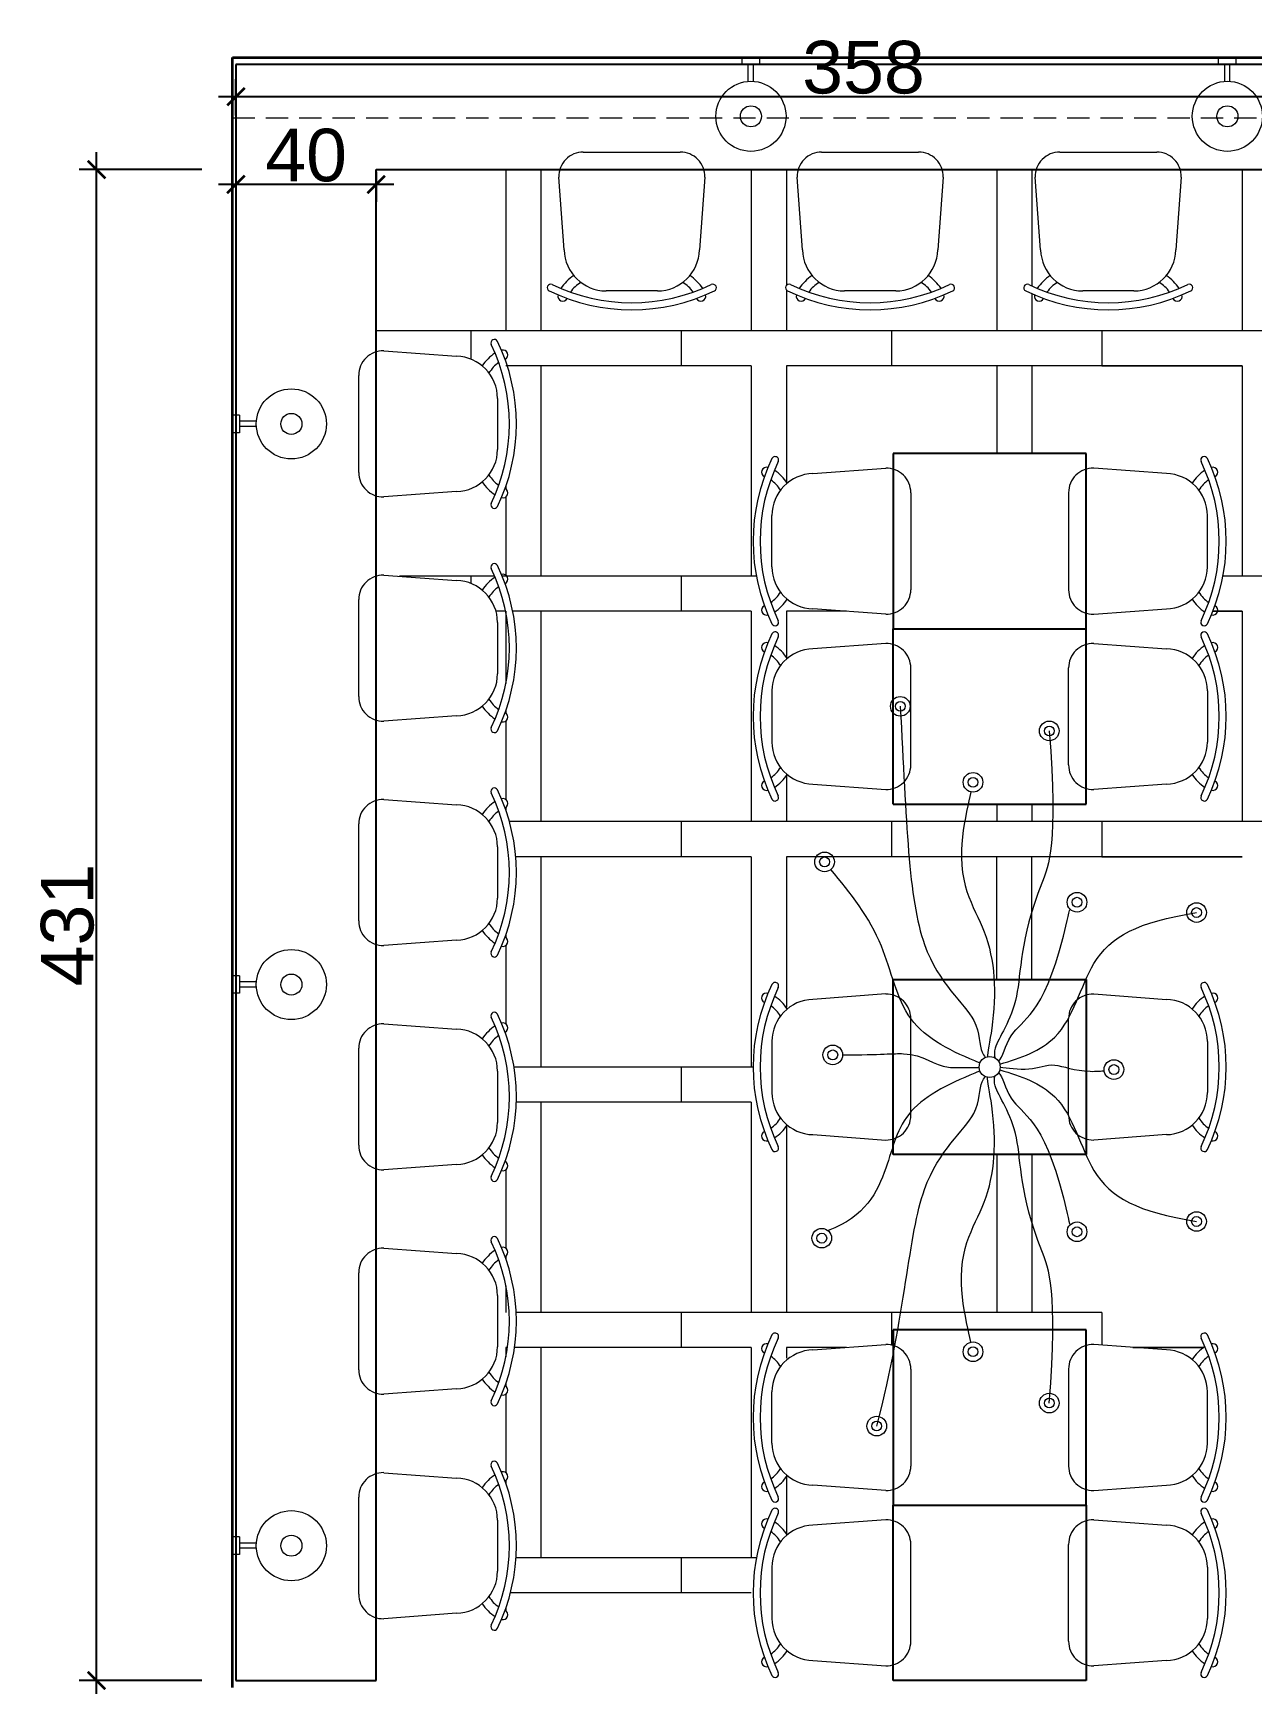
# Model space of a CAD drawing. Header units: millimetres. Extents: x -937 to 10425, y -275 to 2422.
# Drawn here: x 4257.6 to 4605.3, y 750.3 to 1221.2 of the extents above; entities that cross this region are included whole.
import ezdxf

# ---------------------------------------------------------------- set-up
doc = ezdxf.new("R2010")
doc.units = ezdxf.units.MM
doc.header["$PDMODE"] = 35
doc.linetypes.add('HIDDEN', pattern=[9.525, 6.35, -3.175])
for name, color, linetype, lineweight in [('Sebe - Aydınlatma', 240, 'Continuous', 18), ('Sebe - Duvar', 5, 'Continuous', 35), ('Sebe - Mobilya', 11, 'Continuous', 25), ('Sebe - Mobilya Alçak', 41, 'Continuous', 20), ('Sebe - Tefriş - ince', 9, 'Continuous', 0)]:
    doc.layers.add(name, color=color, linetype=linetype, lineweight=lineweight)
doc.styles.get("Standard").update_dxf_attribs({"font": 'arial.ttf'})
doc.dimstyles.new('ölçü iç', dxfattribs={"dimtxt": 15, "dimasz": 5, "dimexe": 5, "dimexo": 0.625, "dimtad": 1, "dimdec": 0, "dimtxsty": 'Standard', "dimblk": 'ARCHTICK', "dimcen": 5, "dimdle": 5, "dimclrd": 253, "dimclre": 253, "dimadec": 0, "dimazin": 0, "dimtfac": 1, "dimtdec": 0, "dimtmove": 0, "dimatfit": 3, "dimldrblk": 'ARCHTICK', "dimfxl": 30, "dimfxlon": 1, "dimarcsym": 2})

# ---------------------------------------------------------------- blocks, each defined once
blk = doc.blocks.new('_ArchTick')
at = {"color": 0, "linetype": 'ByBlock', "const_width": 0.15}
blk.add_lwpolyline([(-0.5, -0.5), (0.5, 0.5)], dxfattribs=at)
blk = doc.blocks.new('*D162')
at = {"layer": 'Defpoints', "color": 0, "transparency": 16777216}
for p in [(4275.75, 1182.28), (4355.51, 1182.28), (4355.51, 751.28)]:
    blk.add_point(p, dxfattribs=at)
at = {"layer": 'Sebe - Tefriş - ince', "color": 253, "lineweight": -2, "transparency": 16777216}
for p, q in [((4275.75, 746.28), (4275.75, 1187.28)), ((4305.75, 1182.28), (4270.75, 1182.28)), ((4305.75, 751.28), (4270.75, 751.28))]:
    blk.add_line(p, q, dxfattribs=at)
at = {"layer": 'Sebe - Tefriş - ince', "color": 253, "lineweight": -2, "transparency": 16777216, "xscale": 5, "yscale": 5, "zscale": 5}
for p, rotation in [((4275.75, 1182.28), 90), ((4275.75, 751.28), 270)]:
    blk.add_blockref('_ArchTick', p, dxfattribs=dict(at, rotation=rotation))
at = {"layer": 'Sebe - Tefriş - ince', "color": 0, "transparency": 16777216, "insert": (4267.46, 966.78), "char_height": 15, "attachment_point": 5, "rotation": 90}
blk.add_mtext('431', dxfattribs=at)
blk = doc.blocks.new('*D163')
at = {"layer": 'Defpoints', "color": 0, "transparency": 16777216}
for p in [(4673.51, 1203.11), (4315.51, 1197.08), (4673.51, 1197.28)]:
    blk.add_point(p, dxfattribs=at)
at = {"layer": 'Sebe - Tefriş - ince', "color": 253, "lineweight": -2, "transparency": 16777216}
for p, q in [((4315.51, 1197.71), (4315.51, 1208.11)), ((4673.51, 1197.91), (4673.51, 1208.11)), ((4310.51, 1203.11), (4678.51, 1203.11))]:
    blk.add_line(p, q, dxfattribs=at)
at = {"layer": 'Sebe - Tefriş - ince', "color": 253, "lineweight": -2, "transparency": 16777216, "xscale": 5, "yscale": 5, "zscale": 5, "rotation": 180}
blk.add_blockref('_ArchTick', (4315.51, 1203.11), dxfattribs=at)
at = {"layer": 'Sebe - Tefriş - ince', "color": 253, "lineweight": -2, "transparency": 16777216, "xscale": 5, "yscale": 5, "zscale": 5}
blk.add_blockref('_ArchTick', (4673.51, 1203.11), dxfattribs=at)
at = {"layer": 'Sebe - Tefriş - ince', "color": 0, "transparency": 16777216, "insert": (4494.51, 1211.4), "char_height": 15, "attachment_point": 5}
blk.add_mtext('358', dxfattribs=at)
blk = doc.blocks.new('*D164')
at = {"layer": 'Defpoints', "color": 0, "transparency": 16777216}
for p in [(4315.51, 1182.28), (4355.51, 1182.28), (4315.51, 1178.04)]:
    blk.add_point(p, dxfattribs=at)
at = {"layer": 'Sebe - Tefriş - ince', "color": 253, "lineweight": -2, "transparency": 16777216}
for p, q in [((4360.51, 1178.04), (4310.51, 1178.04)), ((4315.51, 1181.66), (4315.51, 1173.04)), ((4355.51, 1181.66), (4355.51, 1173.04))]:
    blk.add_line(p, q, dxfattribs=at)
at = {"layer": 'Sebe - Tefriş - ince', "color": 253, "lineweight": -2, "transparency": 16777216, "xscale": 5, "yscale": 5, "zscale": 5, "rotation": 180}
blk.add_blockref('_ArchTick', (4315.51, 1178.04), dxfattribs=at)
at = {"layer": 'Sebe - Tefriş - ince', "color": 253, "lineweight": -2, "transparency": 16777216, "xscale": 5, "yscale": 5, "zscale": 5}
blk.add_blockref('_ArchTick', (4355.51, 1178.04), dxfattribs=at)
at = {"layer": 'Sebe - Tefriş - ince', "color": 0, "transparency": 16777216, "insert": (4335.51, 1186.33), "char_height": 15, "attachment_point": 5}
blk.add_mtext('40', dxfattribs=at)
blk = doc.blocks.new('*D159')
at = {"layer": 'Defpoints', "color": 0, "transparency": 16777216}
for p in [(4275.75, 1182.28), (4355.51, 1182.28), (4355.51, 751.28)]:
    blk.add_point(p, dxfattribs=at)
at = {"layer": 'Sebe - Tefriş - ince', "color": 253, "lineweight": -2, "transparency": 16777216}
for p, q in [((4275.75, 746.28), (4275.75, 1187.28)), ((4305.75, 1182.28), (4270.75, 1182.28)), ((4305.75, 751.28), (4270.75, 751.28))]:
    blk.add_line(p, q, dxfattribs=at)
at = {"layer": 'Sebe - Tefriş - ince', "color": 253, "lineweight": -2, "transparency": 16777216, "xscale": 5, "yscale": 5, "zscale": 5}
for p, rotation in [((4275.75, 1182.28), 90), ((4275.75, 751.28), 270)]:
    blk.add_blockref('_ArchTick', p, dxfattribs=dict(at, rotation=rotation))
at = {"layer": 'Sebe - Tefriş - ince', "color": 0, "transparency": 16777216, "insert": (4267.46, 966.78), "char_height": 15, "attachment_point": 5, "rotation": 90}
blk.add_mtext('431', dxfattribs=at)
blk = doc.blocks.new('*D160')
at = {"layer": 'Defpoints', "color": 0, "transparency": 16777216}
for p in [(4673.51, 1203.11), (4315.51, 1197.08), (4673.51, 1197.28)]:
    blk.add_point(p, dxfattribs=at)
at = {"layer": 'Sebe - Tefriş - ince', "color": 253, "lineweight": -2, "transparency": 16777216}
for p, q in [((4315.51, 1197.71), (4315.51, 1208.11)), ((4673.51, 1197.91), (4673.51, 1208.11)), ((4310.51, 1203.11), (4678.51, 1203.11))]:
    blk.add_line(p, q, dxfattribs=at)
at = {"layer": 'Sebe - Tefriş - ince', "color": 253, "lineweight": -2, "transparency": 16777216, "xscale": 5, "yscale": 5, "zscale": 5, "rotation": 180}
blk.add_blockref('_ArchTick', (4315.51, 1203.11), dxfattribs=at)
at = {"layer": 'Sebe - Tefriş - ince', "color": 253, "lineweight": -2, "transparency": 16777216, "xscale": 5, "yscale": 5, "zscale": 5}
blk.add_blockref('_ArchTick', (4673.51, 1203.11), dxfattribs=at)
at = {"layer": 'Sebe - Tefriş - ince', "color": 0, "transparency": 16777216, "insert": (4494.51, 1211.4), "char_height": 15, "attachment_point": 5}
blk.add_mtext('358', dxfattribs=at)
blk = doc.blocks.new('*D161')
at = {"layer": 'Defpoints', "color": 0, "transparency": 16777216}
for p in [(4315.51, 1182.28), (4355.51, 1182.28), (4315.51, 1178.04)]:
    blk.add_point(p, dxfattribs=at)
at = {"layer": 'Sebe - Tefriş - ince', "color": 253, "lineweight": -2, "transparency": 16777216}
for p, q in [((4360.51, 1178.04), (4310.51, 1178.04)), ((4315.51, 1181.66), (4315.51, 1173.04)), ((4355.51, 1181.66), (4355.51, 1173.04))]:
    blk.add_line(p, q, dxfattribs=at)
at = {"layer": 'Sebe - Tefriş - ince', "color": 253, "lineweight": -2, "transparency": 16777216, "xscale": 5, "yscale": 5, "zscale": 5, "rotation": 180}
blk.add_blockref('_ArchTick', (4315.51, 1178.04), dxfattribs=at)
at = {"layer": 'Sebe - Tefriş - ince', "color": 253, "lineweight": -2, "transparency": 16777216, "xscale": 5, "yscale": 5, "zscale": 5}
blk.add_blockref('_ArchTick', (4355.51, 1178.04), dxfattribs=at)
at = {"layer": 'Sebe - Tefriş - ince', "color": 0, "transparency": 16777216, "insert": (4335.51, 1186.33), "char_height": 15, "attachment_point": 5}
blk.add_mtext('40', dxfattribs=at)

msp = doc.modelspace()

# ---------------------------------------------------------------- linework, layer by layer
at = {"layer": 'Sebe - Aydınlatma'}
for p, q in [((4459.91, 1212.3), (4459.91, 1214.28)), ((4459.91, 1214.28), (4464.91, 1214.28)), ((4464.91, 1212.3), (4459.91, 1212.3)), ((4461.66, 1207.45), (4461.66, 1212.3)), ((4463.16, 1207.45), (4463.16, 1212.3)), ((4464.91, 1212.3), (4464.91, 1214.28)), ((4595.81, 1212.3), (4595.81, 1214.28)), ((4595.81, 1214.28), (4600.81, 1214.28)), ((4600.81, 1212.3), (4595.81, 1212.3)), ((4597.56, 1207.45), (4597.56, 1212.3)), ((4599.06, 1207.45), (4599.06, 1212.3)), ((4600.81, 1212.3), (4600.81, 1214.28)), ((4316.5, 1112.23), (4314.51, 1112.23)), ((4314.51, 1107.23), (4314.51, 1112.23)), ((4316.5, 1112.23), (4316.5, 1107.23)), ((4316.5, 1107.23), (4314.51, 1107.23)), ((4321.34, 1110.48), (4316.5, 1110.48)), ((4321.34, 1108.98), (4316.5, 1108.98)), ((4316.5, 952.3), (4314.51, 952.3)), ((4314.51, 947.3), (4314.51, 952.3)), ((4316.5, 952.3), (4316.5, 947.3)), ((4316.5, 947.3), (4314.51, 947.3)), ((4321.34, 950.55), (4316.5, 950.55)), ((4321.34, 949.05), (4316.5, 949.05)), ((4316.5, 792.23), (4314.51, 792.23)), ((4314.51, 787.23), (4314.51, 792.23)), ((4316.5, 792.23), (4316.5, 787.23)), ((4316.5, 787.23), (4314.51, 787.23)), ((4321.34, 790.48), (4316.5, 790.48)), ((4321.34, 788.98), (4316.5, 788.98))]:
    msp.add_line(p, q, dxfattribs=at)
for centre, radius in [((4462.41, 1197.48), 10), ((4598.31, 1197.48), 10), ((4462.41, 1197.48), 3), ((4598.31, 1197.48), 3), ((4331.31, 1109.73), 10), ((4331.31, 1109.73), 3), ((4505.01, 1029.17), 2.8), ((4505.01, 1029.17), 1.4), ((4547.51, 1022.15), 2.8), ((4547.51, 1022.15), 1.4), ((4525.76, 1007.5), 2.8), ((4525.76, 1007.5), 1.4), ((4483.4, 984.79), 2.8), ((4483.4, 984.79), 1.4), ((4555.43, 973.29), 2.8), ((4555.43, 973.29), 1.4), ((4589.52, 970.35), 2.8), ((4589.52, 970.35), 1.4), ((4331.31, 949.8), 10), ((4331.31, 949.8), 3), ((4485.75, 929.74), 2.8), ((4485.75, 929.74), 1.4), ((4530.51, 926.28), 3), ((4565.94, 925.56), 2.8), ((4565.94, 925.56), 1.4), ((4555.43, 879.27), 2.8), ((4589.52, 882.21), 2.8), ((4589.52, 882.21), 1.4), ((4482.62, 877.46), 2.8), ((4482.62, 877.46), 1.4), ((4555.43, 879.27), 1.4), ((4525.76, 845.06), 2.8), ((4525.76, 845.06), 1.4), ((4547.51, 830.42), 2.8), ((4547.51, 830.42), 1.4), ((4498.29, 823.85), 2.8), ((4498.29, 823.85), 1.4), ((4331.31, 789.73), 10), ((4331.31, 789.73), 3)]:
    msp.add_circle(centre, radius, dxfattribs=at)
for points, knots in [([(4505.01, 1029.17), (4506.81, 996.05), (4507.6, 955.62), (4528.17, 941.29), (4527.46, 931.21), (4528.95, 929.5), (4529.26, 929.01)], [2.92687, 2.92687, 2.92687, 2.92687, 12.007547, 19.867591, 25.196402, 26.953345, 26.953345, 26.953345, 26.953345]), ([(4547.51, 1022.15), (4550.01, 989.59), (4538.73, 965.07), (4540.22, 943.96), (4531.67, 932.94), (4531.83, 929.76), (4531.94, 928.92)], [2.755819, 2.755819, 2.755819, 2.755819, 4.843756, 11.626847, 18.7176, 21.248534, 21.248534, 21.248534, 21.248534]), ([(4525.15, 1004.77), (4525.05, 1004.08), (4519.12, 980.29), (4531.53, 966.06), (4532.73, 943.98), (4529.82, 930.06), (4529.93, 929.23)], [2.755819, 2.755819, 2.755819, 2.755819, 4.843756, 11.626847, 18.7176, 21.248534, 21.248534, 21.248534, 21.248534]), ([(4527.73, 927.41), (4519.9, 930.61), (4505.32, 937.36), (4500.87, 963.14), (4490.82, 975.89), (4485.19, 982.64)], [2.787961, 2.787961, 2.787961, 2.787961, 26.41129, 48.710653, 74.913912, 74.913912, 74.913912, 74.913912]), ([(4533.04, 927.89), (4533.18, 928.03), (4534.55, 929.74), (4536.06, 938.44), (4547.28, 942.65), (4553.31, 971.17), (4553.46, 971.3)], [2.937799, 2.937799, 2.937799, 2.937799, 3.553257, 9.912365, 19.086414, 19.623061, 19.623061, 19.623061, 19.623061]), ([(4533.4, 927.1), (4539.44, 928.85), (4553.15, 933.74), (4558.79, 960.69), (4572.69, 967.54), (4589.52, 970.35)], [2.731917, 2.731917, 2.731917, 2.731917, 19.995629, 44.106089, 74.066497, 74.066497, 74.066497, 74.066497]), ([(4488.55, 929.74), (4499.73, 929.75), (4510.71, 931.19), (4515.42, 925.67), (4521.98, 926.19), (4527.51, 926.17)], [3.240193, 3.240193, 3.240193, 3.240193, 6.458005, 13.548758, 16.076674, 16.076674, 16.076674, 16.076674]), ([(4527.73, 925.16), (4519.9, 921.95), (4505.32, 915.2), (4501.56, 896.54), (4494.98, 883.51), (4484.42, 879.61)], [2.787961, 2.787961, 2.787961, 2.787961, 26.41129, 48.710653, 74.913912, 74.913912, 74.913912, 74.913912]), ([(4498.29, 823.85), (4506.81, 856.52), (4507.6, 896.95), (4528.17, 911.28), (4527.46, 921.36), (4528.95, 923.07), (4529.26, 923.55)], [2.92687, 2.92687, 2.92687, 2.92687, 12.007547, 19.867591, 25.196402, 26.953345, 26.953345, 26.953345, 26.953345]), ([(4525.15, 847.79), (4525.05, 848.48), (4519.12, 872.27), (4531.53, 886.5), (4532.73, 908.58), (4529.82, 922.5), (4529.93, 923.34)], [2.755819, 2.755819, 2.755819, 2.755819, 4.843756, 11.626847, 18.7176, 21.248534, 21.248534, 21.248534, 21.248534]), ([(4547.51, 830.42), (4550.01, 862.98), (4538.73, 887.5), (4540.22, 908.6), (4531.67, 919.63), (4531.83, 922.81), (4531.94, 923.64)], [2.755819, 2.755819, 2.755819, 2.755819, 4.843756, 11.626847, 18.7176, 21.248534, 21.248534, 21.248534, 21.248534]), ([(4533.04, 924.67), (4533.18, 924.53), (4534.55, 922.83), (4536.06, 914.12), (4547.28, 909.92), (4553.31, 881.39), (4553.46, 881.27)], [2.937799, 2.937799, 2.937799, 2.937799, 3.553257, 9.912365, 19.086414, 19.623061, 19.623061, 19.623061, 19.623061]), ([(4533.4, 925.47), (4539.44, 923.72), (4553.15, 918.82), (4558.79, 891.87), (4572.69, 885.02), (4589.52, 882.21)], [2.731917, 2.731917, 2.731917, 2.731917, 19.995629, 44.106089, 74.066497, 74.066497, 74.066497, 74.066497]), ([(4563.18, 925.12), (4562.61, 925.06), (4555.76, 924.53), (4548.38, 928.04), (4542.53, 924.75), (4535.33, 926.03), (4533.51, 926.11)], [2.864699, 2.864699, 2.864699, 2.864699, 4.759074, 9.979095, 15.48138, 20.959343, 20.959343, 20.959343, 20.959343])]:
    msp.add_open_spline(points, degree=3, knots=knots, dxfattribs=at)
at = {"layer": 'Sebe - Duvar', "lineweight": 35}
for p, q in [((4314.51, 749.28), (4314.51, 1214.28)), ((4314.51, 1214.28), (4675.51, 1214.28))]:
    msp.add_line(p, q, dxfattribs=at)
at = {"layer": 'Sebe - Mobilya'}
for p, q in [((4673.51, 1212.28), (4315.51, 1212.28)), ((4315.51, 1212.28), (4315.51, 751.28)), ((4355.51, 751.28), (4355.51, 1182.28)), ((4355.51, 1182.28), (4673.51, 1182.28)), ((4503.01, 1101.28), (4503.01, 1051.28)), ((4558.01, 1101.28), (4503.01, 1101.28)), ((4558.01, 1051.28), (4558.01, 1101.28)), ((4503.01, 1051.28), (4558.01, 1051.28)), ((4503.01, 1001.28), (4503.01, 1051.28)), ((4503.01, 1051.28), (4558.01, 1051.28)), ((4558.01, 1001.28), (4558.01, 1051.28)), ((4503.01, 1001.28), (4558.01, 1001.28)), ((4503.01, 901.28), (4503.01, 951.28)), ((4503.01, 951.28), (4558.01, 951.28)), ((4558.01, 951.28), (4558.01, 901.28)), ((4558.01, 901.28), (4503.01, 901.28)), ((4503.01, 851.28), (4503.01, 801.28)), ((4558.01, 851.28), (4503.01, 851.28)), ((4558.01, 801.28), (4558.01, 851.28)), ((4503.01, 801.28), (4558.01, 801.28)), ((4503.01, 751.28), (4503.01, 801.28)), ((4503.01, 801.28), (4558.01, 801.28)), ((4558.01, 801.28), (4558.01, 751.28)), ((4315.51, 751.28), (4355.51, 751.28)), ((4558.01, 751.28), (4503.01, 751.28))]:
    msp.add_line(p, q, dxfattribs=at)
at = {"layer": 'Sebe - Mobilya Alçak', "ltscale": 30}
for p, q in [((4414.59, 1187.28), (4442.25, 1187.28)), ((4482.57, 1187.28), (4510.23, 1187.28)), ((4550.51, 1187.28), (4578.17, 1187.28)), ((4409.13, 1159.37), (4407.59, 1180.12)), ((4449.25, 1180.12), (4447.71, 1159.37)), ((4477.11, 1159.37), (4475.57, 1180.12)), ((4517.23, 1180.12), (4515.7, 1159.37)), ((4545.04, 1159.37), (4543.51, 1180.12)), ((4585.17, 1180.12), (4583.63, 1159.37)), ((4435.72, 1147.68), (4421.12, 1147.68)), ((4503.7, 1147.68), (4489.11, 1147.68)), ((4571.64, 1147.68), (4557.04, 1147.68)), ((4357.68, 1130.56), (4378.42, 1129.03)), ((4350.51, 1095.9), (4350.51, 1123.57)), ((4390.11, 1117.03), (4390.11, 1102.44)), ((4480.1, 1095.58), (4500.84, 1097.11)), ((4580.92, 1095.58), (4560.18, 1097.11)), ((4378.42, 1090.44), (4357.68, 1088.9)), ((4508.01, 1090.11), (4508.01, 1062.45)), ((4553.01, 1090.11), (4553.01, 1062.45)), ((4468.41, 1068.98), (4468.41, 1083.58)), ((4592.61, 1068.98), (4592.61, 1083.58)), ((4357.68, 1066.61), (4378.42, 1065.08)), ((4350.51, 1031.95), (4350.51, 1059.61)), ((4500.84, 1055.45), (4480.1, 1056.99)), ((4560.18, 1055.45), (4580.92, 1056.99)), ((4390.11, 1053.08), (4390.11, 1038.48)), ((4500.84, 1047.11), (4480.1, 1045.58)), ((4560.18, 1047.11), (4580.92, 1045.58)), ((4508.01, 1012.45), (4508.01, 1040.11)), ((4553.01, 1012.45), (4553.01, 1040.11)), ((4468.41, 1033.58), (4468.41, 1018.98)), ((4592.61, 1033.58), (4592.61, 1018.98)), ((4378.42, 1026.49), (4357.68, 1024.95)), ((4480.1, 1006.99), (4500.84, 1005.45)), ((4580.92, 1006.99), (4560.18, 1005.45)), ((4357.68, 1002.61), (4378.42, 1001.08)), ((4350.51, 967.95), (4350.51, 995.61)), ((4390.11, 989.08), (4390.11, 974.48)), ((4378.42, 962.49), (4357.68, 960.95)), ((4500.84, 947.11), (4480.1, 945.58)), ((4560.18, 947.11), (4580.92, 945.58)), ((4357.68, 938.61), (4378.42, 937.08)), ((4508.01, 912.45), (4508.01, 940.11)), ((4553.01, 912.45), (4553.01, 940.11)), ((4468.41, 933.58), (4468.41, 918.98)), ((4592.61, 933.58), (4592.61, 918.98)), ((4350.51, 903.95), (4350.51, 931.61)), ((4390.11, 925.08), (4390.11, 910.48)), ((4480.1, 906.99), (4500.84, 905.45)), ((4580.92, 906.99), (4560.18, 905.45)), ((4378.42, 898.49), (4357.68, 896.95)), ((4357.68, 874.6), (4378.42, 873.07)), ((4350.51, 839.94), (4350.51, 867.61)), ((4390.11, 861.07), (4390.11, 846.48)), ((4480.1, 845.58), (4500.84, 847.11)), ((4580.92, 845.58), (4560.18, 847.11)), ((4508.01, 840.11), (4508.01, 812.45)), ((4553.01, 840.11), (4553.01, 812.45)), ((4378.42, 834.48), (4357.68, 832.94)), ((4468.41, 818.98), (4468.41, 833.58)), ((4592.61, 818.98), (4592.61, 833.58)), ((4357.68, 810.56), (4378.42, 809.03)), ((4500.84, 805.45), (4480.1, 806.99)), ((4560.18, 805.45), (4580.92, 806.99)), ((4350.51, 775.9), (4350.51, 803.57)), ((4390.11, 797.03), (4390.11, 782.44)), ((4500.84, 797.11), (4480.1, 795.58)), ((4560.18, 797.11), (4580.92, 795.58)), ((4508.01, 762.45), (4508.01, 790.11)), ((4553.01, 762.45), (4553.01, 790.11)), ((4468.41, 783.58), (4468.41, 768.98)), ((4592.61, 783.58), (4592.61, 768.98)), ((4378.42, 770.44), (4357.68, 768.9)), ((4480.1, 756.99), (4500.84, 755.45)), ((4580.92, 756.99), (4560.18, 755.45))]:
    msp.add_line(p, q, dxfattribs=at)
for centre, radius, start, end in [((4414.59, 1180.28), 7, 90, 181.3639), ((4442.25, 1180.28), 7, 358.6361, 90), ((4482.57, 1180.28), 7, 90, 181.3639), ((4510.23, 1180.28), 7, 358.6361, 90), ((4550.51, 1180.28), 7, 90, 181.3639), ((4578.17, 1180.28), 7, 358.6361, 90), ((4421.12, 1159.68), 12, 181.4786, 270), ((4435.72, 1159.68), 12, 270, 358.5214), ((4489.11, 1159.68), 12, 181.4786, 270), ((4503.7, 1159.68), 12, 270, 358.5214), ((4557.04, 1159.68), 12, 181.4786, 270), ((4571.64, 1159.68), 12, 270, 358.5214), ((4428.42, 1196.43), 52.14, 244.2098, 295.7895), ((4419.33, 1140.91), 13.42, 123.8436, 146.1783), ((4418.72, 1142.03), 9.41, 120.8902, 145.8824), ((4438.12, 1142.03), 9.41, 34.1169, 59.1091), ((4437.51, 1140.91), 13.42, 33.821, 56.1557), ((4496.4, 1196.43), 52.14, 244.2098, 295.7895), ((4487.32, 1140.91), 13.42, 123.8436, 146.1783), ((4486.7, 1142.03), 9.41, 120.8902, 145.8824), ((4506.1, 1142.03), 9.41, 34.1169, 59.1091), ((4505.49, 1140.91), 13.42, 33.821, 56.1557), ((4564.34, 1196.43), 52.14, 244.2098, 295.7895), ((4555.25, 1140.91), 13.42, 123.8436, 146.1783), ((4554.64, 1142.03), 9.41, 120.8902, 145.8824), ((4574.04, 1142.03), 9.41, 34.1169, 59.1091), ((4573.42, 1140.91), 13.42, 33.821, 56.1557), ((4428.42, 1196.43), 54.14, 244.2098, 295.7895), ((4408.73, 1146.11), 1.39, 162.3823, 334.8695), ((4448.11, 1146.11), 1.39, 205.1305, 17.6177), ((4496.4, 1196.43), 54.14, 244.2098, 295.7895), ((4476.71, 1146.11), 1.39, 162.3823, 334.8695), ((4516.1, 1146.11), 1.39, 205.1305, 17.6177), ((4564.34, 1196.43), 54.14, 244.2098, 295.7895), ((4544.65, 1146.11), 1.39, 162.3823, 334.8695), ((4584.03, 1146.11), 1.39, 205.1305, 17.6177), ((4357.51, 1123.57), 7, 88.6361, 180), ((4341.36, 1109.73), 52.14, 334.2098, 25.7895), ((4341.36, 1109.73), 54.14, 334.2098, 25.7895), ((4391.68, 1129.43), 1.39, 295.1305, 107.6177), ((4378.11, 1117.03), 12, 360, 88.5214), ((4396.89, 1118.82), 13.42, 123.821, 146.1557), ((4395.76, 1119.43), 9.41, 124.1169, 149.1091), ((4378.11, 1102.44), 12, 271.4786, 360), ((4517.16, 1076.28), 54.14, 154.2098, 205.7895), ((4517.16, 1076.28), 52.14, 154.2098, 205.7895), ((4466.84, 1095.97), 1.39, 72.3823, 244.8695), ((4543.86, 1076.28), 52.14, 334.2105, 25.7902), ((4543.86, 1076.28), 54.14, 334.2105, 25.7902), ((4594.18, 1095.97), 1.39, 295.1305, 107.6177), ((4357.51, 1095.9), 7, 180, 271.3639), ((4396.89, 1100.65), 13.42, 213.8436, 236.1783), ((4395.76, 1100.03), 9.41, 210.8902, 235.8824), ((4462.76, 1085.98), 9.41, 30.8902, 55.8824), ((4480.41, 1083.58), 12, 91.4786, 180), ((4461.63, 1085.37), 13.42, 33.8436, 56.1783), ((4501.01, 1090.11), 7, 0, 91.3639), ((4560.01, 1090.11), 7, 88.6361, 180), ((4580.61, 1083.58), 12, 0, 88.5214), ((4599.39, 1085.37), 13.42, 123.8217, 146.1564), ((4598.26, 1085.98), 9.41, 124.1176, 149.1098), ((4391.68, 1090.04), 1.39, 252.3823, 64.8695), ((4341.36, 1045.78), 54.14, 334.2098, 25.7895), ((4357.51, 1059.61), 7, 88.6361, 180), ((4378.11, 1053.08), 12, 360, 88.5214), ((4396.89, 1054.87), 13.42, 123.821, 146.1557), ((4341.36, 1045.78), 52.14, 334.2098, 25.7895), ((4391.68, 1065.47), 1.39, 295.1305, 107.6177), ((4480.41, 1068.98), 12, 180, 268.5214), ((4580.61, 1068.98), 12, 271.4786, 0), ((4395.76, 1055.48), 9.41, 124.1169, 149.1091), ((4462.76, 1066.58), 9.41, 304.1169, 329.1091), ((4461.63, 1067.2), 13.42, 303.821, 326.1557), ((4501.01, 1062.45), 7, 268.6361, 0), ((4560.01, 1062.45), 7, 180, 271.3639), ((4599.39, 1067.2), 13.42, 213.8443, 236.179), ((4598.26, 1066.58), 9.41, 210.8909, 235.8831), ((4466.84, 1056.59), 1.39, 115.1305, 287.6177), ((4594.18, 1056.59), 1.39, 252.3823, 64.8695), ((4517.16, 1026.28), 54.14, 154.2105, 205.7902), ((4517.16, 1026.28), 52.14, 154.2105, 205.7902), ((4466.84, 1045.97), 1.39, 72.3823, 244.8695), ((4480.41, 1033.58), 12, 91.4786, 180), ((4461.63, 1035.37), 13.42, 33.8443, 56.179), ((4501.01, 1040.11), 7, 360, 91.3639), ((4560.01, 1040.11), 7, 88.6361, 180), ((4580.61, 1033.58), 12, 360, 88.5214), ((4599.39, 1035.37), 13.42, 123.821, 146.1557), ((4543.86, 1026.28), 52.14, 334.2098, 25.7895), ((4543.86, 1026.28), 54.14, 334.2098, 25.7895), ((4594.18, 1045.97), 1.39, 295.1305, 107.6177), ((4462.76, 1035.98), 9.41, 30.8909, 55.8831), ((4598.26, 1035.98), 9.41, 124.1169, 149.1091), ((4378.11, 1038.48), 12, 271.4786, 360), ((4357.51, 1031.95), 7, 180, 271.3639), ((4396.89, 1036.7), 13.42, 213.8436, 236.1783), ((4395.76, 1036.08), 9.41, 210.8902, 235.8824), ((4391.68, 1026.09), 1.39, 252.3823, 64.8695), ((4480.41, 1018.98), 12, 180, 268.5214), ((4580.61, 1018.98), 12, 271.4786, 360), ((4462.76, 1016.58), 9.41, 304.1176, 329.1098), ((4461.63, 1017.2), 13.42, 303.8217, 326.1564), ((4501.01, 1012.45), 7, 268.6361, 360), ((4560.01, 1012.45), 7, 180, 271.3639), ((4599.39, 1017.2), 13.42, 213.8436, 236.1783), ((4598.26, 1016.58), 9.41, 210.8902, 235.8824), ((4341.36, 981.78), 52.14, 334.2098, 25.7895), ((4341.36, 981.78), 54.14, 334.2098, 25.7895), ((4466.84, 1006.59), 1.39, 115.1305, 287.6177), ((4594.18, 1006.59), 1.39, 252.3823, 64.8695), ((4357.51, 995.61), 7, 88.6361, 180), ((4378.11, 989.08), 12, 360, 88.5214), ((4396.89, 990.87), 13.42, 123.821, 146.1557), ((4395.76, 991.48), 9.41, 124.1169, 149.1091), ((4391.68, 1001.47), 1.39, 295.1305, 107.6177), ((4378.11, 974.48), 12, 271.4786, 360), ((4357.51, 967.95), 7, 180, 271.3639), ((4395.76, 972.08), 9.41, 210.8902, 235.8824), ((4396.89, 972.7), 13.42, 213.8436, 236.1783), ((4391.68, 962.09), 1.39, 252.3823, 64.8695), ((4517.16, 926.28), 54.14, 154.2105, 205.7902), ((4517.16, 926.28), 52.14, 154.2105, 205.7902), ((4466.84, 945.97), 1.39, 72.3823, 244.8695), ((4501.01, 940.11), 7, 360, 91.3639), ((4560.01, 940.11), 7, 88.6361, 180), ((4543.86, 926.28), 52.14, 334.2098, 25.7895), ((4543.86, 926.28), 54.14, 334.2098, 25.7895), ((4594.18, 945.97), 1.39, 295.1305, 107.6177), ((4462.76, 935.98), 9.41, 30.8909, 55.8831), ((4480.41, 933.58), 12, 91.4786, 180), ((4461.63, 935.37), 13.42, 33.8443, 56.179), ((4580.61, 933.58), 12, 360, 88.5214), ((4599.39, 935.37), 13.42, 123.821, 146.1557), ((4598.26, 935.98), 9.41, 124.1169, 149.1091), ((4357.51, 931.61), 7, 88.6361, 180), ((4396.89, 926.87), 13.42, 123.821, 146.1557), ((4341.36, 917.78), 52.14, 334.2098, 25.7895), ((4341.36, 917.78), 54.14, 334.2098, 25.7895), ((4391.68, 937.47), 1.39, 295.1305, 107.6177), ((4378.11, 925.08), 12, 360, 88.5214), ((4395.76, 927.48), 9.41, 124.1169, 149.1091), ((4480.41, 918.98), 12, 180, 268.5214), ((4580.61, 918.98), 12, 271.4786, 360), ((4378.11, 910.48), 12, 271.4786, 360), ((4462.76, 916.58), 9.41, 304.1176, 329.1098), ((4461.63, 917.2), 13.42, 303.8217, 326.1564), ((4501.01, 912.45), 7, 268.6361, 360), ((4560.01, 912.45), 7, 180, 271.3639), ((4599.39, 917.2), 13.42, 213.8436, 236.1783), ((4598.26, 916.58), 9.41, 210.8902, 235.8824), ((4466.84, 906.59), 1.39, 115.1305, 287.6177), ((4594.18, 906.59), 1.39, 252.3823, 64.8695), ((4357.51, 903.95), 7, 180, 271.3639), ((4396.89, 908.7), 13.42, 213.8436, 236.1783), ((4395.76, 908.08), 9.41, 210.8902, 235.8824), ((4391.68, 898.09), 1.39, 252.3823, 64.8695), ((4341.36, 853.77), 52.14, 334.2098, 25.7895), ((4341.36, 853.77), 54.14, 334.2098, 25.7895), ((4357.51, 867.61), 7, 88.6361, 180), ((4378.11, 861.07), 12, 360, 88.5214), ((4396.89, 862.86), 13.42, 123.821, 146.1557), ((4391.68, 873.47), 1.39, 295.1305, 107.6177), ((4395.76, 863.48), 9.41, 124.1169, 149.1091), ((4517.16, 826.28), 54.14, 154.2098, 205.7895), ((4517.16, 826.28), 52.14, 154.2098, 205.7895), ((4543.86, 826.28), 52.14, 334.2105, 25.7902), ((4543.86, 826.28), 54.14, 334.2105, 25.7902), ((4378.11, 846.48), 12, 271.4786, 360), ((4466.84, 845.97), 1.39, 72.3823, 244.8695), ((4462.76, 835.98), 9.41, 30.8902, 55.8824), ((4480.41, 833.58), 12, 91.4786, 180), ((4501.01, 840.11), 7, 0, 91.3639), ((4560.01, 840.11), 7, 88.6361, 180), ((4580.61, 833.58), 12, 0, 88.5214), ((4599.39, 835.37), 13.42, 123.8217, 146.1564), ((4598.26, 835.98), 9.41, 124.1176, 149.1098), ((4594.18, 845.97), 1.39, 295.1305, 107.6177), ((4357.51, 839.94), 7, 180, 271.3639), ((4395.76, 844.07), 9.41, 210.8902, 235.8824), ((4396.89, 844.69), 13.42, 213.8436, 236.1783), ((4391.68, 834.08), 1.39, 252.3823, 64.8695), ((4480.41, 818.98), 12, 180, 268.5214), ((4580.61, 818.98), 12, 271.4786, 0), ((4357.51, 803.57), 7, 88.6361, 180), ((4341.36, 789.73), 52.14, 334.2098, 25.7895), ((4341.36, 789.73), 54.14, 334.2098, 25.7895), ((4391.68, 809.43), 1.39, 295.1305, 107.6177), ((4462.76, 816.58), 9.41, 304.1169, 329.1091), ((4501.01, 812.45), 7, 268.6361, 0), ((4560.01, 812.45), 7, 180, 271.3639), ((4598.26, 816.58), 9.41, 210.8909, 235.8831), ((4378.11, 797.03), 12, 360, 88.5214), ((4396.89, 798.82), 13.42, 123.821, 146.1557), ((4395.76, 799.43), 9.41, 124.1169, 149.1091), ((4466.84, 806.59), 1.39, 115.1305, 287.6177), ((4461.63, 817.2), 13.42, 303.821, 326.1557), ((4599.39, 817.2), 13.42, 213.8443, 236.179), ((4594.18, 806.59), 1.39, 252.3823, 64.8695), ((4517.16, 776.28), 54.14, 154.2105, 205.7902), ((4517.16, 776.28), 52.14, 154.2105, 205.7902), ((4466.84, 795.97), 1.39, 72.3823, 244.8695), ((4461.63, 785.37), 13.42, 33.8443, 56.179), ((4501.01, 790.11), 7, 360, 91.3639), ((4560.01, 790.11), 7, 88.6361, 180), ((4599.39, 785.37), 13.42, 123.821, 146.1557), ((4543.86, 776.28), 52.14, 334.2098, 25.7895), ((4543.86, 776.28), 54.14, 334.2098, 25.7895), ((4594.18, 795.97), 1.39, 295.1305, 107.6177), ((4462.76, 785.98), 9.41, 30.8909, 55.8831), ((4480.41, 783.58), 12, 91.4786, 180), ((4580.61, 783.58), 12, 360, 88.5214), ((4598.26, 785.98), 9.41, 124.1169, 149.1091), ((4378.11, 782.44), 12, 271.4786, 360), ((4357.51, 775.9), 7, 180, 271.3639), ((4396.89, 780.65), 13.42, 213.8436, 236.1783), ((4395.76, 780.03), 9.41, 210.8902, 235.8824), ((4391.68, 770.04), 1.39, 252.3823, 64.8695), ((4480.41, 768.98), 12, 180, 268.5214), ((4580.61, 768.98), 12, 271.4786, 360), ((4462.76, 766.58), 9.41, 304.1176, 329.1098), ((4461.63, 767.2), 13.42, 303.8217, 326.1564), ((4501.01, 762.45), 7, 268.6361, 360), ((4560.01, 762.45), 7, 180, 271.3639), ((4599.39, 767.2), 13.42, 213.8436, 236.1783), ((4598.26, 766.58), 9.41, 210.8902, 235.8824), ((4466.84, 756.59), 1.39, 115.1305, 287.6177), ((4594.18, 756.59), 1.39, 252.3823, 64.8695)]:
    msp.add_arc(centre, radius, start, end, dxfattribs=at)
at = {"layer": 'Sebe - Mobilya Alçak'}
for centre, start, end in [((4405.3, 1148.58), 64.2098, 244.2098), ((4451.54, 1148.58), 295.7902, 115.7902), ((4473.28, 1148.58), 64.2098, 244.2098), ((4519.52, 1148.58), 295.7902, 115.7902), ((4541.22, 1148.58), 64.2098, 244.2098), ((4587.46, 1148.58), 295.7902, 115.7902), ((4389.21, 1132.85), 25.7902, 205.7902), ((4469.31, 1099.4), 334.2098, 154.2098), ((4591.71, 1099.4), 25.7902, 205.7902), ((4389.21, 1086.61), 154.2098, 334.2098), ((4389.21, 1068.9), 25.7902, 205.7902), ((4469.31, 1053.16), 205.7902, 25.7902), ((4469.31, 1049.4), 334.2098, 154.2098), ((4591.71, 1053.16), 154.2098, 334.2098), ((4591.71, 1049.4), 25.7902, 205.7902), ((4389.21, 1022.66), 154.2098, 334.2098), ((4389.21, 1004.9), 25.7902, 205.7902), ((4469.31, 1003.16), 205.7902, 25.7902), ((4591.71, 1003.16), 154.2098, 334.2098), ((4389.21, 958.66), 154.2098, 334.2098), ((4469.31, 949.4), 334.2098, 154.2098), ((4591.71, 949.4), 25.7902, 205.7902), ((4389.21, 940.9), 25.7902, 205.7902), ((4469.31, 903.16), 205.7902, 25.7902), ((4591.71, 903.16), 154.2098, 334.2098), ((4389.21, 894.66), 154.2098, 334.2098), ((4389.21, 876.89), 25.7902, 205.7902), ((4469.31, 849.4), 334.2098, 154.2098), ((4591.71, 849.4), 25.7902, 205.7902), ((4389.21, 830.65), 154.2098, 334.2098), ((4389.21, 812.85), 25.7902, 205.7902), ((4469.31, 803.16), 205.7902, 25.7902), ((4591.71, 803.16), 154.2098, 334.2098), ((4469.31, 799.4), 334.2098, 154.2098), ((4591.71, 799.4), 25.7902, 205.7902), ((4389.21, 766.61), 154.2098, 334.2098), ((4469.31, 753.16), 205.7902, 25.7902), ((4591.71, 753.16), 154.2098, 334.2098)]:
    msp.add_arc(centre, 1, start, end, dxfattribs=at)
at = {"layer": 'Sebe - Tefriş - ince', "linetype": 'HIDDEN'}
msp.add_line((4314.51, 1197.08), (4675.51, 1197.08), dxfattribs=at)
msp.add_line((4314.51, 1197.08), (4675.51, 1197.08), dxfattribs=at)
at = {"layer": 'Sebe - Tefriş - ince'}
for p, q in [((4392.51, 1182.28), (4392.51, 1136.28)), ((4402.51, 1182.28), (4402.51, 1136.28)), ((4462.51, 1182.28), (4462.51, 1136.28)), ((4472.51, 1182.28), (4472.51, 1149.22)), ((4532.51, 1182.28), (4532.51, 1136.28)), ((4542.51, 1182.28), (4542.51, 1149.08)), ((4602.51, 1182.28), (4602.51, 1136.28)), ((4472.51, 1147.95), (4472.51, 1136.28)), ((4542.51, 1146.88), (4542.51, 1136.28)), ((4382.51, 1136.28), (4355.51, 1136.28)), ((4442.51, 1136.28), (4382.51, 1136.28)), ((4382.51, 1136.28), (4382.51, 1128.2)), ((4502.51, 1136.28), (4442.51, 1136.28)), ((4442.51, 1136.28), (4442.51, 1126.28)), ((4562.51, 1136.28), (4502.51, 1136.28)), ((4502.51, 1136.28), (4502.51, 1126.28)), ((4622.51, 1136.28), (4562.51, 1136.28)), ((4562.51, 1136.28), (4562.51, 1126.28)), ((4402.51, 1126.28), (4392.51, 1126.28)), ((4462.51, 1126.28), (4402.51, 1126.28)), ((4402.51, 1126.28), (4402.51, 1066.28)), ((4462.51, 1126.28), (4462.51, 1066.28)), ((4542.51, 1126.28), (4472.51, 1126.28)), ((4472.51, 1126.28), (4472.51, 1093.23)), ((4532.51, 1126.28), (4532.51, 1101.28)), ((4602.51, 1126.28), (4542.51, 1126.28)), ((4542.51, 1126.28), (4542.51, 1101.28)), ((4562.51, 1126.28), (4602.51, 1126.28)), ((4602.51, 1126.28), (4602.51, 1066.28)), ((4392.51, 1091.98), (4392.51, 1091.15)), ((4392.51, 1091.98), (4392.51, 1091.15)), ((4392.51, 1088.93), (4392.51, 1066.58)), ((4382.51, 1066.28), (4362.13, 1066.28)), ((4389.3, 1066.28), (4382.51, 1066.28)), ((4382.51, 1066.28), (4382.51, 1064.24)), ((4392.51, 1066.28), (4391.47, 1066.28)), ((4442.51, 1066.28), (4392.8, 1066.28)), ((4463.95, 1066.28), (4442.51, 1066.28)), ((4442.51, 1066.28), (4442.51, 1056.28)), ((4622.51, 1066.28), (4597.07, 1066.28)), ((4392.51, 1056.28), (4389.68, 1056.28)), ((4392.51, 1056.28), (4392.51, 1035.66)), ((4402.51, 1056.28), (4394.47, 1056.28)), ((4462.51, 1056.28), (4402.51, 1056.28)), ((4402.51, 1056.28), (4402.51, 996.28)), ((4462.51, 1056.28), (4462.51, 996.28)), ((4489.64, 1056.28), (4472.51, 1056.28)), ((4472.51, 1056.28), (4472.51, 1043.23)), ((4594.17, 1056.28), (4602.51, 1056.28)), ((4602.51, 1056.28), (4594.17, 1056.28)), ((4602.51, 1056.28), (4602.51, 996.28)), ((4392.51, 1028.03), (4392.51, 1027.2)), ((4392.51, 1028.03), (4392.51, 1027.2)), ((4392.51, 1024.98), (4392.51, 1002.58)), ((4472.51, 1009.95), (4472.51, 996.28)), ((4392.51, 1000.37), (4392.51, 999.53)), ((4392.51, 1000.37), (4392.51, 999.53)), ((4532.51, 1001.28), (4532.51, 996.28)), ((4542.51, 1001.28), (4542.51, 996.28)), ((4442.51, 996.28), (4393.52, 996.28)), ((4502.51, 996.28), (4442.51, 996.28)), ((4442.51, 996.28), (4442.51, 986.28)), ((4562.51, 996.28), (4502.51, 996.28)), ((4502.51, 996.28), (4502.51, 986.28)), ((4622.51, 996.28), (4562.51, 996.28)), ((4562.51, 996.28), (4562.51, 986.28)), ((4402.51, 986.28), (4395.32, 986.28)), ((4462.51, 986.28), (4402.51, 986.28)), ((4402.51, 986.28), (4402.51, 926.28)), ((4462.51, 986.28), (4462.51, 926.28)), ((4542.51, 986.28), (4472.51, 986.28)), ((4472.51, 986.28), (4472.51, 943.23)), ((4532.51, 951.28), (4532.51, 986.28)), ((4602.51, 986.28), (4542.51, 986.28)), ((4542.51, 951.28), (4542.51, 986.28)), ((4562.51, 986.28), (4602.51, 986.28)), ((4392.51, 964.03), (4392.51, 963.2)), ((4392.51, 964.03), (4392.51, 963.2)), ((4392.51, 960.98), (4392.51, 938.58)), ((4442.51, 926.28), (4394.83, 926.28)), ((4463.02, 926.28), (4442.51, 926.28)), ((4442.51, 926.28), (4442.51, 916.28)), ((4402.51, 916.28), (4395.48, 916.28)), ((4462.51, 916.28), (4402.51, 916.28)), ((4402.51, 916.28), (4402.51, 856.28)), ((4462.51, 916.28), (4462.51, 856.28)), ((4472.51, 909.33), (4472.51, 856.28)), ((4532.51, 901.28), (4532.51, 856.28)), ((4542.51, 901.28), (4542.51, 856.28)), ((4392.51, 896.98), (4392.51, 874.58)), ((4392.51, 872.36), (4392.51, 871.52)), ((4392.51, 872.36), (4392.51, 871.52)), ((4392.51, 863.9), (4392.51, 856.28)), ((4442.51, 856.28), (4395.44, 856.28)), ((4502.51, 856.28), (4442.51, 856.28)), ((4442.51, 856.28), (4442.51, 846.28)), ((4562.51, 856.28), (4502.51, 856.28)), ((4502.51, 856.28), (4502.51, 846.95)), ((4562.51, 856.28), (4562.51, 846.94)), ((4392.96, 846.28), (4392.51, 846.28)), ((4392.51, 846.28), (4392.51, 843.65)), ((4402.51, 846.28), (4394.98, 846.28)), ((4462.51, 846.28), (4402.51, 846.28)), ((4402.51, 846.28), (4402.51, 786.28)), ((4462.51, 846.28), (4462.51, 786.28)), ((4489.64, 846.28), (4472.51, 846.28)), ((4472.51, 846.28), (4472.51, 843.23)), ((4571.38, 846.28), (4591.57, 846.28)), ((4591.57, 846.28), (4571.38, 846.28)), ((4392.51, 836.02), (4392.51, 835.19)), ((4392.51, 836.02), (4392.51, 835.19)), ((4392.51, 832.97), (4392.51, 810.53)), ((4392.51, 808.32), (4392.51, 807.48)), ((4392.51, 808.32), (4392.51, 807.48)), ((4472.51, 809.95), (4472.51, 793.23)), ((4442.51, 786.28), (4395.39, 786.28)), ((4463.95, 786.28), (4442.51, 786.28)), ((4442.51, 786.28), (4442.51, 776.28)), ((4402.51, 776.28), (4393.81, 776.28)), ((4462.51, 776.28), (4402.51, 776.28)), ((4392.51, 771.98), (4392.51, 771.15)), ((4392.51, 771.98), (4392.51, 771.15))]:
    msp.add_line(p, q, dxfattribs=at)

# ---------------------------------------------------------------- dimensions: what is measured, and where the dimension line sits
for base, p1, p2, picture, middle in [((4673.51, 1203.11), (4315.51, 1197.08), (4673.51, 1197.28), '*D163', (4494.51, 1211.4)), ((4673.51, 1203.11), (4315.51, 1197.08), (4673.51, 1197.28), '*D160', (4494.51, 1211.4)), ((4315.51, 1178.04), (4355.51, 1182.28), (4315.51, 1182.28), '*D164', (4335.51, 1186.33)), ((4315.51, 1178.04), (4355.51, 1182.28), (4315.51, 1182.28), '*D161', (4335.51, 1186.33))]:
    dim = msp.add_linear_dim(base=base, p1=p1, p2=p2, dimstyle='ölçü iç', dxfattribs=at)
    dim.commit()
    dim.dimension.update_dxf_attribs({"geometry": picture, "text_midpoint": middle})
for picture in ['*D162', '*D159']:
    dim = msp.add_linear_dim(base=(4275.75, 1182.28), p1=(4355.51, 751.28), p2=(4355.51, 1182.28), angle=90, dimstyle='ölçü iç', dxfattribs=at)
    dim.commit()
    dim.dimension.update_dxf_attribs({"geometry": picture, "text_midpoint": (4267.46, 966.78)})

doc.saveas('drawing.dxf')
